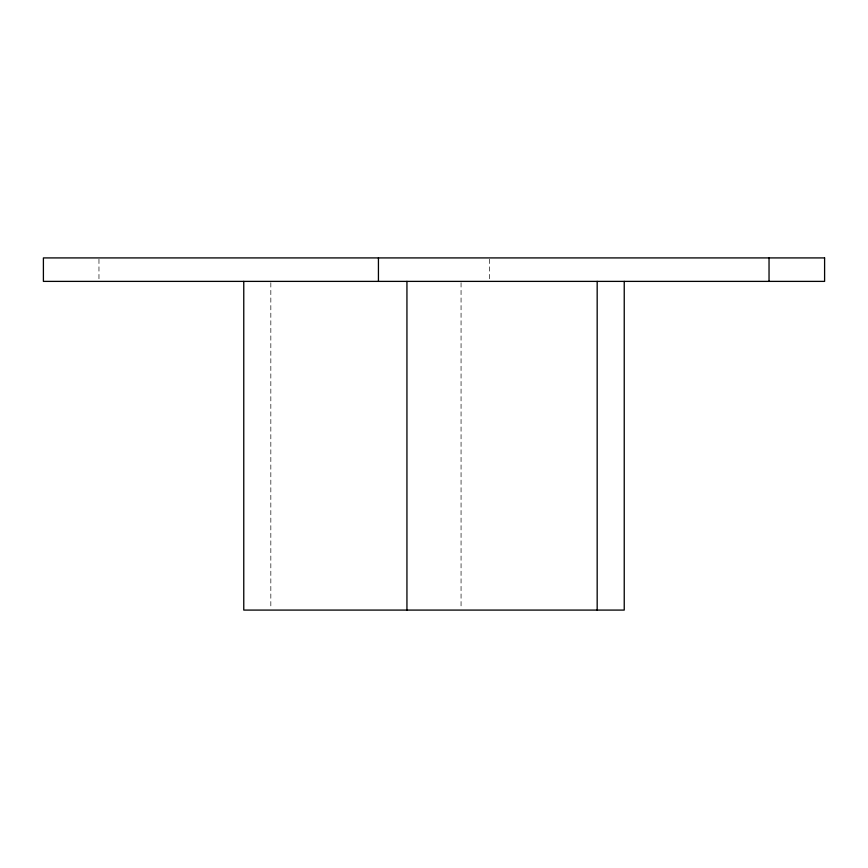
<?xml version="1.0" encoding="UTF-8"?>
<svg xmlns="http://www.w3.org/2000/svg" width="868" height="868" viewBox="0 0 868 868"><rect width="100%" height="100%" fill="white"/><g stroke="black" fill="none" stroke-linecap="round" stroke-linejoin="round"><path stroke-width="0.65" stroke-dasharray="4.34 3.25" d="M489.563 259.217L489.563 281.384M461.06 282.74L461.06 608.739M270.827 282.74L270.827 608.739M98.963 259.217L98.963 280.082"/><path stroke-width="1.3" d="M769.037 257.915L769.037 281.384M624.233 281.384L624.233 610.085L243.767 610.085L243.767 281.384M597.173 281.384L597.173 610.085M406.94 281.384L406.94 610.085M378.437 257.915L378.437 281.384M824.6 257.915L43.4 257.915L43.4 281.384L824.6 281.384L824.6 257.915"/></g></svg>
